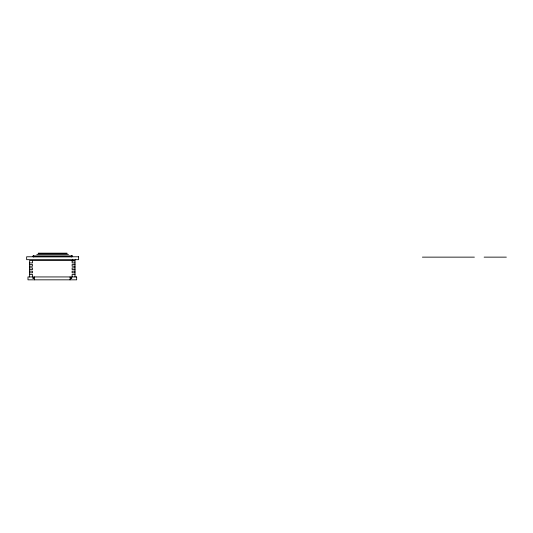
<?xml version="1.0" encoding="UTF-8"?>
<svg xmlns="http://www.w3.org/2000/svg" width="533" height="533" viewBox="0 0 533 533"><rect width="100%" height="100%" fill="white"/><g stroke="black" fill="none" stroke-linecap="round" stroke-linejoin="round"><path stroke-width="0.8" d="M38.216 253.168L67.065 253.168M38.216 253.581L67.065 253.581M36.817 254.534L68.457 254.534M72.062 255.9L72.108 256.726L33.173 256.726L33.153 255.9L72.095 255.9M422.403 257.139L474.383 257.139M484.131 257.139L506.35 257.139M72.122 260.85L75.006 260.85M29.628 262.916L32.52 262.916L32.52 260.437M75.006 262.916L72.122 262.916L72.122 260.437M29.628 264.561L32.52 264.561L32.52 266.214L29.628 266.214M75.006 264.561L72.122 264.561L72.122 266.214L75.006 266.214M29.628 267.866L32.52 267.866L32.52 269.518L29.628 269.518M75.006 267.866L72.122 267.866L72.122 269.518L75.006 269.518M29.628 271.164L32.52 271.164L32.52 272.816L29.628 272.816M75.006 271.164L72.122 271.164L72.122 272.816L75.006 272.816M29.628 274.468L32.52 274.468L32.52 276.94M75.006 274.468L72.122 274.468L72.122 276.94M75.326 259.251L75.326 259.664M75.006 276.94L75.006 260.437L29.628 260.437L29.628 276.94M72.441 259.251L72.441 259.664M71.968 255.9L71.968 256.726M71.842 255.9L71.842 256.726M71.522 255.9L71.569 256.726M70.056 276.94L70.056 277.766L71.708 277.766L71.708 278.592L70.056 278.592L70.056 279.832M34.578 276.94L34.578 277.766L32.933 277.766L32.933 278.592L34.578 278.592L34.578 279.832M33.752 255.9L33.799 256.726M33.626 255.9L33.712 256.726M33.586 255.9L33.546 256.726M33.472 255.9L33.399 256.726M33.306 255.9L33.293 256.726M33.179 255.9L33.173 256.726M78.631 256.773L26.65 256.773L26.65 259.664L78.631 259.664L78.631 256.773M76.659 276.94L27.983 276.94L27.983 279.832L76.659 279.832L76.659 276.94M71.728 256.726L71.728 255.9L71.688 256.726"/></g></svg>
